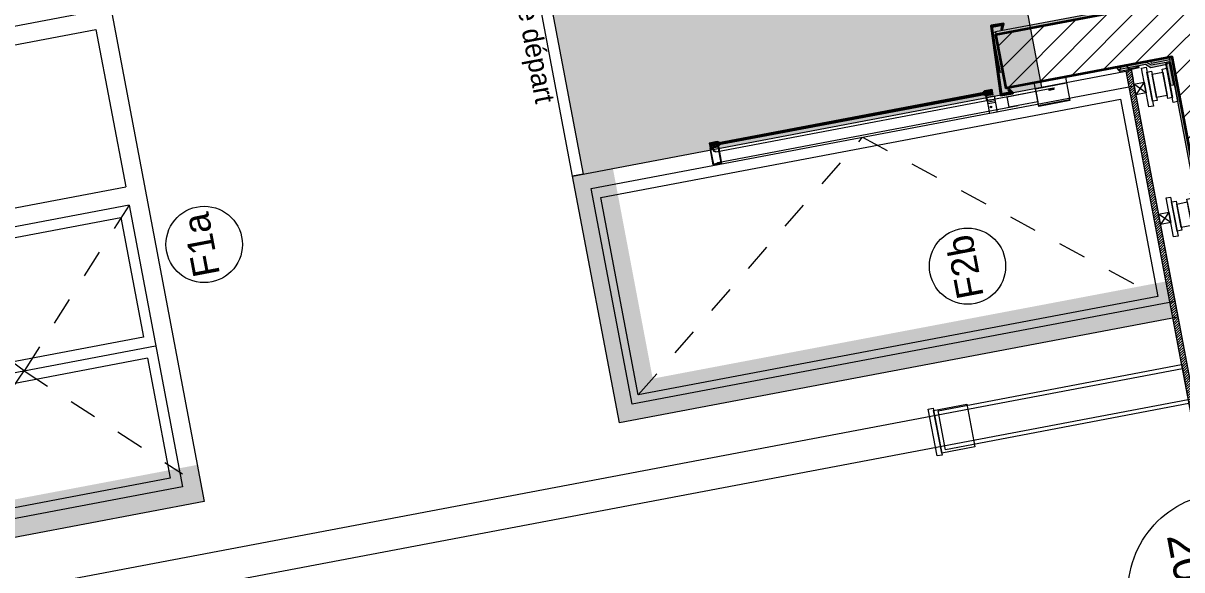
# Model space of a CAD drawing. Header units: centimetres. Extents: x 56941 to 84569, y -27946 to -11680.
# Drawn here: x 58282.4 to 58720.6, y -25817.8 to -25611.1 of the extents above; entities that cross this region are included whole.
import ezdxf

# ---------------------------------------------------------------- set-up
doc = ezdxf.new("R2010")
doc.units = ezdxf.units.CM
doc.header["$LTSCALE"] = 50.8
doc.header["$PDMODE"] = 1
doc.header["$PDSIZE"] = -2
doc.linetypes.add('Style de ligne -1', pattern=[0.41664, 0.20828, -0.20836])
doc.layers.get('0').update_dxf_attribs({"lineweight": 18})
for name, color, linetype, lineweight in [('0-PROJET-BOIS', 7, 'Continuous', 5), ('0-PROJET-BOIS PANNEAUX FACADE', 7, 'Continuous', 5), ('0-PROJET-COTATIONS', 7, 'Continuous', 13), ('0-PROJET-DESSINS CRÉES', 7, 'Continuous', 9), ('0-PROJET-EP', 7, 'Continuous', 5), ('0-PROJET-Garde corps', 7, 'Continuous', 5), ('0-PROJET-ISOLATION', 7, 'Continuous', 13), ('0-PROJET-MENUISERIES EXT', 7, 'Continuous', 5), ('0-PROJET-MUR BETON', 7, 'Continuous', 35), ('0-PROJET-NGF', 7, 'Continuous', 5), ('0-PROJET-TEXTE', 7, 'Continuous', 5)]:
    doc.layers.add(name, color=color, linetype=linetype, lineweight=lineweight)
doc.styles.add('Futura Std Book', font='Futura Std Book')
doc.styles.add('Helvetica', font='Helvetica')
doc.dimstyles.new('IS', dxfattribs={"dimtxt": 10.08724, "dimasz": 5.007446, "dimexe": 2, "dimexo": 10, "dimgap": 3, "dimtad": 1, "dimdec": 1, "dimtxsty": 'Helvetica', "dimblk": 'DOT', "dimblk1": 'DOT', "dimblk2": 'DOT', "dimcen": 0, "dimdle": 10, "dimazin": 0, "dimtfac": 0.8, "dimtdec": 1, "dimtix": 1, "dimtmove": 0, "dimatfit": 0, "dimldrblk": 'VW_FILLEDARROW-1', "dimfxl": 0, "dimfrac": 2, "dimtolj": 1, "dimarcsym": 0})

# ---------------------------------------------------------------- blocks, each defined once
blk = doc.blocks.new('Groupe-10-1')
at = {"layer": '0-PROJET-EP', "color": 7, "linetype": 'Continuous', "lineweight": 5, "flags": 128}
blk.add_lwpolyline([(19071.83, -47998.47), (19069.6, -47986.68), (19903.92, -47828.68), (19906.15, -47840.47)], close=True, dxfattribs=at)
at = {"layer": '0-PROJET-EP', "color": 7, "linetype": 'Continuous', "lineweight": 13, "flags": 128}
for points in [[(19814.34, -47859.38), (19811.55, -47844.64), (19903.64, -47827.2), (19906.43, -47841.94)], [(19812.9, -47860.65), (19809.85, -47844.51), (19822.42, -47842.13), (19825.48, -47858.27)], [(19811.18, -47861.74), (19807.83, -47844.05), (19809.69, -47843.7), (19813.04, -47861.38)]]:
    blk.add_lwpolyline(points, close=True, dxfattribs=at)
blk = doc.blocks.new('PORTE FENETRE TYPE 3bis FACADE')
at = {"layer": '0-PROJET-DESSINS CRÉES', "color": 7, "linetype": 'Style de ligne -1', "lineweight": 13}
for p, q in [((9, -9), (89, -110.5)), ((89, -110.5), (9, -209))]:
    blk.add_line(p, q, dxfattribs=at)
at = {"layer": '0-PROJET-MENUISERIES EXT', "color": 7, "linetype": 'Continuous', "lineweight": 13, "flags": 128}
for points in [[(95, 0), (95, -215), (0, -215), (0, 0)], [(89, -6), (89, -215), (6, -215), (6, -6)], [(85, -9), (85, -209), (9, -209), (9, -9)]]:
    blk.add_lwpolyline(points, close=True, dxfattribs=at)
blk = doc.blocks.new('FENETRE TYPE')
at = {"layer": '0-PROJET-DESSINS CRÉES', "color": 7, "linetype": 'Style de ligne -1', "lineweight": 5}
for p, q in [((8.95, -7), (59.23, -57.3)), ((59.23, -57.3), (113.45, -7)), ((59.23, -57.3), (9.82, -108.87)), ((113.45, -108), (59.23, -57.3))]:
    blk.add_line(p, q, dxfattribs=at)
at = {"layer": '0-PROJET-DESSINS CRÉES', "color": 7, "linetype": 'Continuous', "lineweight": 13}
for p, q in [((59.23, -6.8), (59.23, -107.8)), ((113.45, -108), (113.45, -7)), ((120.45, -7), (120.45, -108)), ((55.2, -104), (55.2, -11)), ((63.35, -104), (63.35, -11))]:
    blk.add_line(p, q, dxfattribs=at)
at = {"layer": '0-PROJET-DESSINS CRÉES', "color": 7, "linetype": 'Continuous', "lineweight": 13, "flags": 128}
blk.add_lwpolyline([(-1.98, 0), (188.02, 0), (188.02, -115), (-1.98, -115)], close=True, dxfattribs=at)
for points in [[(113.45, -108), (5.02, -108), (5.02, -7), (113.45, -7)], [(120.45, -7), (181.02, -7), (181.02, -108), (120.45, -108)], [(55.2, -104), (9.02, -104), (9.02, -11), (55.2, -11)], [(63.35, -11), (109.45, -11), (109.45, -104), (63.35, -104)]]:
    blk.add_lwpolyline(points, dxfattribs=at)
blk = doc.blocks.new('Groupe-40-1')
at = {"layer": '0-PROJET-DESSINS CRÉES', "color": 7, "linetype": 'Continuous', "lineweight": 13, "flags": 128}
blk.add_lwpolyline([(19673.3, -47755.86), (19632.26, -47539.15), (19636.19, -47538.4), (19677.23, -47755.12)], close=True, dxfattribs=at)
blk = doc.blocks.new('_DOT')
at = {"color": 0, "linetype": 'ByBlock', "lineweight": -2}
blk.add_line((-0.5, 0), (-1, 0), dxfattribs=at)
at = {"color": 0, "linetype": 'ByBlock', "const_width": 0.5}
blk.add_lwpolyline([(-0.25, 0, 1), (0.25, 0, 1)], format="xyb", close=True, dxfattribs=at)
blk = doc.blocks.new('*D61')
at = {"layer": '0-PROJET-COTATIONS', "color": 0, "linetype": 'Continuous', "lineweight": -2}
for p, q in [((58404.47, -25381.34), (58405.16, -25384.99)), ((58431.51, -25382.04), (58410.45, -25386.03)), ((58438.29, -25390.93), (58436.05, -25379.14))]:
    blk.add_line(p, q, dxfattribs=at)
at = {"layer": 'Defpoints', "color": 0}
for p in [(58405.53, -25386.96), (58406.33, -25391.16), (58492.9, -25679.31)]:
    blk.add_point(p, dxfattribs=at)
at = {"layer": '0-PROJET-COTATIONS', "color": 0, "lineweight": -2, "xscale": 5.007446289062499, "yscale": 5.007446289062499, "zscale": 5.007446289062499}
for p, rotation in [((58436.43, -25381.11), 10.72359474388649), ((58405.53, -25386.96), 190.7235947438865)]:
    blk.add_blockref('_DOT', p, dxfattribs=dict(at, rotation=rotation))
at = {"layer": '0-PROJET-COTATIONS', "color": 0, "lineweight": 5, "insert": (58419.48, -25376.13), "char_height": 10.087, "attachment_point": 5, "rotation": 10.7236, "style": 'Helvetica'}
blk.add_mtext('\\A1;31', dxfattribs=at)
blk = doc.blocks.new('VW_FILLEDARROW-1')
at = {"linetype": 'Continuous', "lineweight": 0}
blk.add_hatch(color=0, dxfattribs=at).paths.add_polyline_path([(-1.997, 0.535), (0, 0), (-1.997, -0.535)])
at = {"color": 0, "linetype": 'Continuous', "lineweight": 5, "flags": 128}
blk.add_lwpolyline([(-1.997, 0.535), (0, 0), (-1.997, -0.535)], close=True, dxfattribs=at)
blk = doc.blocks.new('*D62')
at = {"layer": '0-PROJET-COTATIONS', "color": 0, "linetype": 'Continuous', "lineweight": -2}
for p, q in [((58649.3, -25350.97), (58647.07, -25339.18)), ((58642.52, -25342.08), (58441.35, -25380.18)), ((58438.29, -25390.93), (58436.05, -25379.14))]:
    blk.add_line(p, q, dxfattribs=at)
at = {"layer": 'Defpoints', "color": 0}
for p in [(58653.44, -25372.86), (58436.43, -25381.11), (58492.9, -25679.31)]:
    blk.add_point(p, dxfattribs=at)
at = {"layer": '0-PROJET-COTATIONS', "color": 0, "lineweight": -2, "xscale": 5.007446289062499, "yscale": 5.007446289062499, "zscale": 5.007446289062499}
for p, rotation in [((58647.44, -25341.15), 10.72359474388967), ((58436.43, -25381.11), 190.7235947438897)]:
    blk.add_blockref('_DOT', p, dxfattribs=dict(at, rotation=rotation))
at = {"layer": '0-PROJET-COTATIONS', "color": 0, "lineweight": 5, "insert": (58540.44, -25353.23), "char_height": 10.087, "attachment_point": 5, "rotation": 10.7236, "style": 'Helvetica'}
blk.add_mtext('\\A1;215', dxfattribs=at)
blk = doc.blocks.new('Groupe-57-1')
at = {"layer": '0-PROJET-TEXTE', "color": 7, "linetype": 'Continuous', "lineweight": 5}
blk.add_circle((19533.94, -47781.74), 14.45, dxfattribs=at)
at = {"layer": '0-PROJET-TEXTE', "color": 7, "insert": (19530.04, -47794.86), "char_height": 10.087, "attachment_point": 1, "rotation": 100.7236, "line_spacing_factor": 0.834288, "style": 'Helvetica'}
blk.add_mtext('F1a', dxfattribs=at)
blk = doc.blocks.new('Groupe-63-1')
at = {"layer": '0-PROJET-TEXTE', "color": 7, "linetype": 'Continuous', "lineweight": 5}
blk.add_circle((19822.68, -47789.94), 14.41, dxfattribs=at)
at = {"layer": '0-PROJET-TEXTE', "color": 7, "insert": (19818.92, -47803.14), "char_height": 10.087, "attachment_point": 1, "rotation": 100.7236, "line_spacing_factor": 0.834288, "style": 'Helvetica'}
blk.add_mtext('F2b', dxfattribs=at)
blk = doc.blocks.new('Groupe-80-1')
at = {"layer": '0-PROJET-COTATIONS', "color": 7}
blk.add_blockref('Groupe-63-1', (0, 0), dxfattribs=at)
at = {"layer": '0-PROJET-TEXTE', "color": 7}
blk.add_blockref('Groupe-57-1', (0, 0), dxfattribs=at)
blk = doc.blocks.new('Groupe-101-1')
at = {"layer": '0-PROJET-DESSINS CRÉES', "lineweight": 5, "flags": 128}
for points in [[(19891.29, -47729.76), (19888.5, -47715.02), (19890.19, -47714.7), (19892.98, -47729.44)], [(19892.63, -47727.6), (19890.54, -47716.55), (19892.28, -47716.22), (19894.37, -47727.27)], [(19898.42, -47726.5), (19896.33, -47715.45), (19898.06, -47715.12), (19900.16, -47726.18)], [(19900.5, -47728.02), (19897.71, -47713.28), (19899.4, -47712.96), (19902.19, -47727.7)], [(19894.16, -47726.17), (19892.48, -47717.32), (19896.49, -47716.56), (19898.17, -47725.41)]]:
    blk.add_lwpolyline(points, close=True, dxfattribs=at)
blk = doc.blocks.new('Groupe-102-1')
at = {"layer": '0-PROJET-DESSINS CRÉES', "color": 7, "linetype": 'Continuous', "lineweight": 13}
for p, q in [((19889.53, -47720.43), (19886.34, -47725.1)), ((19890.27, -47724.36), (19885.6, -47721.17))]:
    blk.add_line(p, q, dxfattribs=at)
at = {"layer": '0-PROJET-DESSINS CRÉES', "color": 7, "linetype": 'Continuous', "lineweight": 13, "flags": 128}
blk.add_lwpolyline([(19886.34, -47725.1), (19885.6, -47721.17), (19889.53, -47720.43), (19890.27, -47724.36)], close=True, dxfattribs=at)
blk = doc.blocks.new('Groupe-103-1')
at = {"layer": '0-PROJET-DESSINS CRÉES', "lineweight": 5, "flags": 128}
for points in [[(19900.6, -47778.89), (19897.81, -47764.15), (19899.5, -47763.83), (19902.29, -47778.57)], [(19907.72, -47775.63), (19905.63, -47764.58), (19907.37, -47764.25), (19909.46, -47775.3)], [(19909.81, -47777.14), (19907.02, -47762.41), (19908.71, -47762.09), (19911.5, -47776.82)], [(19901.94, -47776.73), (19899.84, -47765.67), (19901.58, -47765.34), (19903.67, -47776.4)], [(19903.46, -47775.29), (19901.79, -47766.45), (19905.8, -47765.69), (19907.47, -47774.53)]]:
    blk.add_lwpolyline(points, close=True, dxfattribs=at)
blk = doc.blocks.new('Groupe-105-1')
at = {"layer": '0-PROJET-DESSINS CRÉES', "color": 7, "linetype": 'Continuous', "lineweight": 13}
for p, q in [((19899.57, -47773.48), (19894.9, -47770.3)), ((19898.83, -47769.55), (19895.64, -47774.23))]:
    blk.add_line(p, q, dxfattribs=at)
at = {"layer": '0-PROJET-DESSINS CRÉES', "color": 7, "linetype": 'Continuous', "lineweight": 13, "flags": 128}
blk.add_lwpolyline([(19895.64, -47774.23), (19894.9, -47770.3), (19898.83, -47769.55), (19899.57, -47773.48)], close=True, dxfattribs=at)
blk = doc.blocks.new('Groupe-135-1')
at = {"layer": '0-PROJET-Garde corps', "color": 7, "linetype": 'Continuous', "lineweight": 5}
for p, q in [((19854.03, -47723.4), (19853.94, -47722.92)), ((19854.86, -47723.24), (19854.77, -47722.77))]:
    blk.add_line(p, q, dxfattribs=at)
at = {"layer": '0-PROJET-Garde corps', "color": 7, "linetype": 'Continuous', "lineweight": 5, "flags": 128}
for points in [[(19853.26, -47723.05), (19853.24, -47722.94), (19855.42, -47722.53), (19855.44, -47722.64)], [(19853.58, -47723.48), (19853.49, -47723.01), (19855.21, -47722.68), (19855.3, -47723.16)]]:
    blk.add_lwpolyline(points, close=True, dxfattribs=at)
blk = doc.blocks.new('Groupe-136-1')
at = {"layer": '0-PROJET-Garde corps', "color": 7}
blk.add_blockref('Groupe-135-1', (0, 0), dxfattribs=at)
blk = doc.blocks.new('Groupe-137-1')
at = {"layer": '0-PROJET-Garde corps', "color": 7, "linetype": 'Continuous', "lineweight": 5, "flags": 128}
for points in [[(19728.41, -47744.58), (19729.63, -47751.07), (19726.49, -47751.66), (19725.26, -47745.18)], [(19728.25, -47744.82), (19729.4, -47750.91), (19726.65, -47751.43), (19725.5, -47745.34)]]:
    blk.add_lwpolyline(points, close=True, dxfattribs=at)
blk = doc.blocks.new('Groupe-138-1')
at = {"layer": '0-PROJET-DESSINS CRÉES', "color": 7, "linetype": 'Continuous', "lineweight": 13, "flags": 128}
for points in [[(19829.22, -47723.47), (19831.82, -47722.97), (19832.23, -47725.13), (19829.83, -47725.59), (19830.12, -47727.12), (19831.36, -47726.88)], [(19829.26, -47723.66), (19831.67, -47723.21), (19832, -47724.97), (19829.59, -47725.43), (19829.96, -47727.35), (19831.4, -47727.08)]]:
    blk.add_lwpolyline(points, dxfattribs=at)
at = {"layer": '0-PROJET-Garde corps', "color": 8, "linetype": 'Continuous', "lineweight": 5}
for p, q in [((19831.59, -47723.87), (19725.24, -47744.01)), ((19831.63, -47724.12), (19725.29, -47744.26)), ((19831.68, -47724.36), (19725.34, -47744.5)), ((19830.32, -47727.84), (19833.11, -47727.31)), ((19830.44, -47728.47), (19833.23, -47727.94)), ((19849.53, -47729.19), (19861.32, -47726.96))]:
    blk.add_line(p, q, dxfattribs=at)
at = {"layer": '0-PROJET-Garde corps', "color": 7, "linetype": 'Continuous', "lineweight": 5}
blk.add_line((19727.92, -47742.84), (19728.78, -47743.06), dxfattribs=at)
at = {"layer": '0-PROJET-Garde corps', "color": 7, "linetype": 'Continuous', "lineweight": 13, "flags": 128}
for points in [[(19848.33, -47722.86), (19847.92, -47720.68), (19859.67, -47718.46), (19860.09, -47720.64)], [(19829.26, -47723.66), (19829.22, -47723.47), (19831.82, -47722.97), (19832.23, -47725.13), (19829.83, -47725.59), (19830.12, -47727.12), (19831.36, -47726.88), (19831.4, -47727.08), (19829.96, -47727.35), (19829.59, -47725.43), (19832, -47724.97), (19831.67, -47723.21)], [(19838.45, -47729.81), (19837.71, -47725.88), (19848.52, -47723.83), (19849.26, -47727.76)]]:
    blk.add_lwpolyline(points, close=True, dxfattribs=at)
at = {"layer": '0-PROJET-Garde corps', "color": 7, "linetype": 'Continuous', "lineweight": 5, "flags": 128}
for points in [[(19849.6, -47729.54), (19848.33, -47722.86), (19860.12, -47720.63), (19861.39, -47727.31)], [(19831.54, -47723.63), (19831.73, -47724.61), (19725.38, -47744.75), (19725.2, -47743.77)], [(19832.77, -47725.54), (19833.93, -47731.67), (19831.15, -47732.2), (19829.99, -47726.07)], [(19725.56, -47745.67), (19725.59, -47745.85), (19726.44, -47745.69), (19726.58, -47746.45), (19727.48, -47746.76), (19727.54, -47746.59), (19726.74, -47746.31), (19726.58, -47745.48)]]:
    blk.add_lwpolyline(points, close=True, dxfattribs=at)
for points in [[(19727.03, -47746.61), (19727.46, -47746.76), (19855.23, -47722.56)], [(19828.74, -47725.21), (19829.59, -47725.43), (19832, -47724.97), (19831.67, -47723.21), (19829.26, -47723.66), (19828.55, -47724.2)], [(19829.13, -47725.11), (19829.6, -47725.23), (19831.77, -47724.81), (19831.51, -47723.44), (19829.34, -47723.85), (19828.99, -47724.12)], [(19727.86, -47750.99), (19728.21, -47750.69), (19841.78, -47729.18)], [(19728.78, -47743.06), (19727.92, -47742.84), (19724.93, -47743.41), (19725.26, -47745.18), (19728.26, -47744.61), (19728.97, -47744.07)], [(19728.38, -47743.17), (19727.92, -47743.05), (19725.16, -47743.57), (19725.42, -47744.95), (19728.18, -47744.42), (19728.53, -47744.15)]]:
    blk.add_lwpolyline(points, dxfattribs=at)
at = {"layer": '0-PROJET-Garde corps', "color": 7, "linetype": 'Continuous', "lineweight": 5}
blk.add_circle((19831.53, -47729.74), 0.288, dxfattribs=at)
at = {"layer": '0-PROJET-DESSINS CRÉES', "color": 7}
blk.add_blockref('Groupe-136-1', (0, 0), dxfattribs=at)
at = {"layer": '0-PROJET-Garde corps', "color": 7}
blk.add_blockref('Groupe-137-1', (0, 0), dxfattribs=at)
blk = doc.blocks.new('Groupe-346-1')
at = {"layer": '0-PROJET-NGF', "linetype": 'Continuous', "lineweight": 0}
blk.add_hatch(color=7, dxfattribs=at).paths.add_polyline_path([(19917.53, -47949.18), (19927.85, -47950.08), (19918.47, -47954.46)])
at = {"layer": '0-PROJET-NGF', "color": 7, "lineweight": 5, "flags": 128}
blk.add_lwpolyline([(19927.85, -47950.08), (19926.03, -47950.38), (19924.2, -47950.59), (19922.36, -47950.71), (19920.52, -47950.74), (19918.68, -47950.68), (19916.85, -47950.52), (19915.02, -47950.28), (19913.21, -47949.95), (19911.41, -47949.53), (19909.64, -47949.02), (19907.9, -47948.43), (19906.19, -47947.75), (19904.51, -47946.99), (19902.87, -47946.15), (19901.28, -47945.23), (19899.73, -47944.23), (19898.24, -47943.15), (19896.8, -47942.01), (19895.41, -47940.79), (19894.09, -47939.51), (19892.83, -47938.16), (19891.64, -47936.76), (19890.52, -47935.3), (19889.48, -47933.78), (19888.5, -47932.22), (19887.61, -47930.6), (19886.8, -47928.95), (19886.07, -47927.26), (19885.42, -47925.54), (19884.86, -47923.78), (19884.38, -47922), (19884, -47920.2), (19883.7, -47918.39), (19883.49, -47916.56), (19883.37, -47914.72), (19883.34, -47912.88), (19883.4, -47911.04), (19883.56, -47909.2), (19883.8, -47907.38), (19884.13, -47905.56), (19884.55, -47903.77), (19885.06, -47902), (19885.65, -47900.26), (19886.33, -47898.55), (19887.09, -47896.87), (19887.93, -47895.23), (19888.85, -47893.64), (19889.85, -47892.09), (19890.93, -47890.59), (19892.07, -47889.15), (19893.29, -47887.77), (19894.57, -47886.45), (19895.92, -47885.19), (19897.32, -47884), (19898.78, -47882.88), (19900.3, -47881.83), (19901.86, -47880.86), (19903.48, -47879.97), (19905.13, -47879.15), (19906.82, -47878.42), (19908.54, -47877.78), (19910.3, -47877.21), (19912.08, -47876.74), (19913.88, -47876.35)], dxfattribs=at)
at = {"layer": '0-PROJET-NGF', "color": 7, "linetype": 'Continuous', "lineweight": 5, "flags": 128}
blk.add_lwpolyline([(19917.53, -47949.18), (19927.85, -47950.08), (19918.47, -47954.46)], close=True, dxfattribs=at)
at = {"layer": '0-PROJET-NGF', "color": 7, "insert": (19910.38, -47889.65), "char_height": 12.586, "attachment_point": 1, "rotation": 280.7296, "line_spacing_factor": 0.962448, "style": 'Futura Std Book'}
blk.add_mtext('204,51', dxfattribs=at)

msp = doc.modelspace()

# ---------------------------------------------------------------- hatches: boundary and pattern name
at = {"layer": '0-PROJET-BOIS', "linetype": 'Continuous', "lineweight": 5}
h = msp.add_hatch(dxfattribs=at)
h.set_pattern_fill('bois 45', color=9, style=0, pattern_type=2)
h.set_pattern_definition([(45, (38816.9114, 22086.9576), (0, -1), [])])
h.paths.add_polyline_path([(58701.5, -25628.89), (58821.94, -26264.86), (58819.97, -26265.23), (58699.53, -25629.26)])
at = {"layer": '0-PROJET-BOIS PANNEAUX FACADE', "linetype": 'Continuous', "lineweight": 0}
msp.add_hatch(color=34, dxfattribs=at).paths.add_polyline_path([(58650.48, -25414.06), (58653.13, -25428.09), (58629.3, -25432.6), (58667.69, -25635.29), (58494.14, -25668.16), (58453.1, -25451.44)])
at = {"layer": '0-PROJET-DESSINS CRÉES', "linetype": 'Continuous', "lineweight": 0}
for points in [[(58655.29, -25636.17), (58655.08, -25636.33), (58656.16, -25637.37), (58652.46, -25638.07), (58648.8, -25612.35), (58652.81, -25611.59), (58652.47, -25613.45), (58652.71, -25613.42), (58653.12, -25611.29), (58648.54, -25612.15), (58652.23, -25638.37), (58656.7, -25637.52)], [(58217.73, -25623.82), (58250.46, -25796.68), (58348.22, -25778.16), (58350.84, -25791.99), (58237.85, -25813.38), (58202.5, -25626.7)], [(58505.44, -25666.02), (58520.5, -25745.54), (58714.59, -25708.78), (58717.21, -25722.6), (58507.89, -25762.24), (58490.21, -25668.9)]]:
    msp.add_hatch(color=7, dxfattribs=at).paths.add_polyline_path(points)
at = {"layer": '0-PROJET-ISOLATION', "linetype": 'Continuous', "lineweight": 0}
for points in [[(58650.34, -25615.4), (58703.16, -25605.39), (58704.62, -25603.6), (58710.34, -25602.51), (58710.15, -25601.53), (58704.07, -25602.68), (58702.6, -25604.49), (58650.15, -25614.42)], [(58652.03, -25629.75), (58649.17, -25614.61), (58650.15, -25614.42), (58653.02, -25629.56)], [(58715.94, -25624.04), (58716.13, -25625.02), (58709.13, -25626.35), (58708.94, -25625.37)], [(58837.09, -26263.75), (58715.94, -25624.04), (58716.93, -25623.86), (58838.07, -26263.56)], [(58696.31, -25627.76), (58707.01, -25625.74), (58709.03, -25626.87), (58714.75, -25625.79), (58714.93, -25626.77), (58708.85, -25627.93), (58706.83, -25626.78), (58696.58, -25628.72)], [(58717.42, -25634.51), (58716.43, -25634.7), (58714.75, -25625.79), (58715.73, -25625.61)]]:
    msp.add_hatch(color=255, dxfattribs=at).paths.add_polyline_path(points)
at = {"layer": '0-PROJET-MUR BETON', "linetype": 'Continuous', "lineweight": 5}
h = msp.add_hatch(dxfattribs=at)
h.set_pattern_fill('hachure A', style=0, pattern_type=2)
h.set_pattern_definition([(45, (38816.9114, 22086.9576), (5.2916667, -4.4097222), [])])
h.paths.add_polyline_path([(58363.85, -23759.48), (58340.78, -23637.62), (58275.67, -23649.95), (58272.32, -23632.27), (58337.43, -23619.94), (58306.14, -23454.76), (58286.49, -23458.48), (58283.14, -23440.79), (58914.28, -23321.27), (58922.99, -23337.94), (58860.39, -23349.79), (58918.1, -23654.51), (58968.57, -23644.96), (58977.28, -23661.63), (58921.45, -23672.2), (59360.76, -25991.95), (59405.32, -25983.51), (59415, -26002.03), (59364.48, -26011.6), (59392.32, -26158.59), (59438.53, -26149.84), (59448.21, -26168.37), (58779.05, -26295.09), (58775.33, -26275.44), (58838.07, -26263.56), (58716.93, -25623.86), (58654.19, -25635.74), (58650.34, -25615.4), (58713.08, -25603.52), (58682.78, -25443.54), (58620.04, -25455.42), (58616.19, -25435.09), (58678.93, -25423.21), (58582.67, -24914.91), (58519.93, -24926.8), (58516.08, -24906.46), (58578.82, -24894.58), (58504.71, -24503.25), (58441.97, -24515.13), (58438.12, -24494.79), (58500.86, -24482.91), (58435.98, -24140.35), (58373.24, -24152.23), (58369.39, -24131.89), (58432.13, -24120.01), (58367.2, -23777.16), (58302.1, -23789.49), (58298.75, -23771.8)])
h.paths.add_polyline_path([(59094.84, -26042.31), (59092.73, -26031.16), (59086.39, -26032.36), (58649.19, -23723.76), (58389.8, -23772.88), (58829.11, -26092.63)])
h.paths.add_polyline_path([(58908.68, -23674.62), (58670.78, -23719.67), (59110.09, -26039.42), (59354.33, -25993.17), (59352.21, -25982.02), (59345.88, -25983.22)])
h.paths.add_polyline_path([(59379.55, -26161.01), (59351.71, -26014.02), (58832.83, -26112.28), (58860.67, -26259.28)])
h.paths.add_polyline_path([(58328.74, -23450.48), (58386.45, -23755.2), (58645.84, -23706.07), (58588.13, -23401.35)])
h.paths.add_polyline_path([(58847.62, -23352.21), (58609.72, -23397.26), (58667.43, -23701.99), (58905.33, -23656.93)])

# ---------------------------------------------------------------- linework, layer by layer
at = {"layer": '0-PROJET-BOIS', "lineweight": 13, "flags": 128}
msp.add_lwpolyline([(58701.5, -25628.89), (58821.94, -26264.86), (58819.97, -26265.23), (58699.53, -25629.26)], close=True, dxfattribs=at)
at = {"layer": '0-PROJET-DESSINS CRÉES', "color": 7, "linetype": 'Continuous', "lineweight": 13}
msp.add_line((58667.69, -25635.29), (58633.38, -25454.17), dxfattribs=at)
at = {"layer": '0-PROJET-DESSINS CRÉES', "color": 7, "linetype": 'Continuous', "lineweight": 35, "flags": 128}
msp.add_lwpolyline([(58655.29, -25636.17), (58655.08, -25636.33), (58656.16, -25637.37), (58652.46, -25638.07), (58648.8, -25612.35), (58652.81, -25611.59), (58652.47, -25613.45), (58652.71, -25613.42), (58653.12, -25611.29), (58648.54, -25612.15), (58652.23, -25638.37), (58656.7, -25637.52)], close=True, dxfattribs=at)
at = {"layer": '0-PROJET-DESSINS CRÉES', "color": 7, "linetype": 'Continuous', "lineweight": 13, "flags": 128}
msp.add_lwpolyline([(58695.92, -25628.02), (58695.99, -25627.96), (58697.17, -25629.25), (58700.36, -25628.65), (58700.38, -25628.74), (58697.14, -25629.36)], close=True, dxfattribs=at)
at = {"layer": '0-PROJET-DESSINS CRÉES', "color": 7, "linetype": 'Continuous', "lineweight": 5, "flags": 128}
msp.add_lwpolyline([(58697.12, -25629.14), (58697.26, -25629.19), (58697.46, -25627.68), (58699.71, -25627.26), (58700.5, -25628.65), (58701.42, -25628.48), (58702.17, -25632.43), (58702.32, -25632.4), (58701.57, -25628.45), (58704.51, -25627.89), (58704.39, -25627.24), (58703.41, -25627.43), (58703.44, -25627.58), (58704.27, -25627.42), (58704.34, -25627.77), (58700.56, -25628.49), (58700.37, -25628.16), (58700.73, -25628.09), (58700.71, -25627.94), (58700.29, -25628.02), (58699.77, -25627.1), (58697.33, -25627.56)], close=True, dxfattribs=at)
at = {"layer": '0-PROJET-ISOLATION', "flags": 128}
for points in [[(58650.34, -25615.4), (58703.16, -25605.39), (58704.62, -25603.6), (58710.34, -25602.51), (58710.15, -25601.53), (58704.07, -25602.68), (58702.6, -25604.49), (58650.15, -25614.42)], [(58652.03, -25629.75), (58649.17, -25614.61), (58650.15, -25614.42), (58653.02, -25629.56)], [(58715.94, -25624.04), (58716.13, -25625.02), (58709.13, -25626.35), (58708.94, -25625.37)], [(58837.09, -26263.75), (58715.94, -25624.04), (58716.93, -25623.86), (58838.07, -26263.56)], [(58696.31, -25627.76), (58707.01, -25625.74), (58709.03, -25626.87), (58714.75, -25625.79), (58714.93, -25626.77), (58708.85, -25627.93), (58706.83, -25626.78), (58696.58, -25628.72)], [(58717.42, -25634.51), (58716.43, -25634.7), (58714.75, -25625.79), (58715.73, -25625.61)]]:
    msp.add_lwpolyline(points, close=True, dxfattribs=at)
at = {"layer": '0-PROJET-MUR BETON', "flags": 128}
msp.add_lwpolyline([(58921.45, -23672.2), (59360.76, -25991.95), (59405.32, -25983.51), (59415, -26002.03), (59364.48, -26011.6), (59392.32, -26158.59), (59438.53, -26149.84), (59448.21, -26168.37), (58779.05, -26295.09), (58775.33, -26275.44), (58838.07, -26263.56), (58716.93, -25623.86), (58654.19, -25635.74), (58650.34, -25615.4), (58713.08, -25603.52), (58682.78, -25443.54), (58620.04, -25455.42), (58616.19, -25435.09), (58678.93, -25423.21), (58582.67, -24914.91)], dxfattribs=at)

# ---------------------------------------------------------------- block references
at = {"layer": '0-PROJET-BOIS', "color": 7}
msp.add_blockref('Groupe-40-1', (38816.91, 22086.96), dxfattribs=at)
at = {"layer": '0-PROJET-COTATIONS', "color": 7}
msp.add_blockref('Groupe-80-1', (38816.91, 22086.96), dxfattribs=at)
at = {"layer": '0-PROJET-DESSINS CRÉES', "color": 7}
for name, p, rotation in [('FENETRE TYPE', (58237.48, -25811.44), 100.7235947439597), ('PORTE FENETRE TYPE 3bis FACADE', (58507.89, -25762.24), 100.7235947438885)]:
    msp.add_blockref(name, p, dxfattribs=dict(at, rotation=rotation))
at = {"layer": '0-PROJET-DESSINS CRÉES'}
for name in ['Groupe-101-1', 'Groupe-103-1']:
    msp.add_blockref(name, (38816.91, 22086.96), dxfattribs=at)
at = {"layer": '0-PROJET-DESSINS CRÉES', "color": 7}
for name in ['Groupe-102-1', 'Groupe-105-1']:
    msp.add_blockref(name, (38816.91, 22086.96), dxfattribs=at)
at = {"layer": '0-PROJET-EP', "color": 7}
msp.add_blockref('Groupe-10-1', (38816.91, 22086.96), dxfattribs=at)
at = {"layer": '0-PROJET-Garde corps', "color": 7}
msp.add_blockref('Groupe-138-1', (38816.91, 22086.96), dxfattribs=at)
at = {"layer": '0-PROJET-NGF', "color": 7}
msp.add_blockref('Groupe-346-1', (38816.91, 22086.96), dxfattribs=at)

# ---------------------------------------------------------------- texts
at = {"layer": '0-PROJET-TEXTE', "color": 7, "insert": (58477.29, -25606.84), "char_height": 7.5516, "attachment_point": 2, "rotation": 280.7176, "line_spacing_factor": 0.962448, "style": 'Futura Std Book'}
msp.add_mtext('Profil de départ', dxfattribs=at)

# ---------------------------------------------------------------- dimensions: what is measured, and where the dimension line sits
at = {"layer": '0-PROJET-COTATIONS', "color": 7, "linetype": 'Continuous', "lineweight": 5}
for base, p1, p2, picture, middle in [((58436.43, -25381.11), (58653.44, -25372.86), (58492.9, -25679.31), '*D62', (58540.44, -25353.23)), ((58405.53, -25386.96), (58492.9, -25679.31), (58406.33, -25391.16), '*D61', (58419.48, -25376.13))]:
    dim = msp.add_linear_dim(base=base, p1=p1, p2=p2, angle=10.7236, dimstyle='IS', override={"dimtxt": 10.08724, "dimdec": 0, "dimpost": '<>', "dimtxsty": 'Helvetica', "dimtmove": 2}, dxfattribs=at)
    dim.commit()
    dim.dimension.update_dxf_attribs({"geometry": picture, "text_midpoint": middle})

doc.saveas('drawing.dxf')
